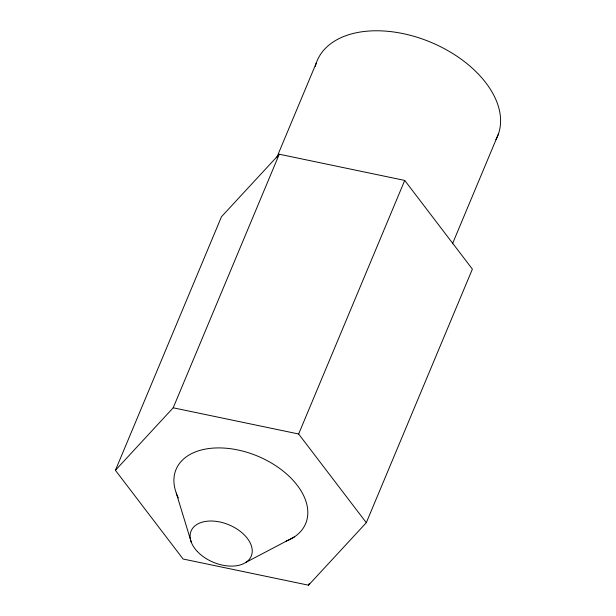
<?xml version="1.0" encoding="UTF-8"?>
<svg xmlns="http://www.w3.org/2000/svg" width="616" height="616" viewBox="0 0 616 616"><rect width="100%" height="100%" fill="white"/><g stroke="black" fill="none" stroke-linecap="round" stroke-linejoin="round"><path stroke-width="0.92" d="M115.415 470.308L221.483 216.732L279.271 154.223L404.72 180.419L472.38 269.115L366.312 522.691L308.524 585.2L183.075 559.012L115.415 470.308L173.196 407.8L279.271 154.223M276.615 157.85L316.293 62.994M366.312 522.691L298.645 433.995L404.72 180.419M308.524 585.2L309.27 583.429M452.483 243.79L498.46 133.864M246.015 562.308L294.394 536.89M173.196 407.8L298.645 433.995M176.268 493.077L191.199 541.98M178.355 497.944A70.232 43.721 22.7 0 1 209.217 448.494A70.232 43.721 22.7 0 1 295.434 483.021A70.232 43.721 22.7 0 1 286.186 541.133M315.292 66.413A97.782 60.868 22.7 0 1 429.237 41.603A97.782 60.868 22.7 0 1 495.942 139.601M197.351 551.513A32.594 20.29 22.7 0 0 250.358 557.865A32.594 20.29 22.7 0 0 215.808 521.313A32.594 20.29 22.7 0 0 197.351 551.513"/></g></svg>
